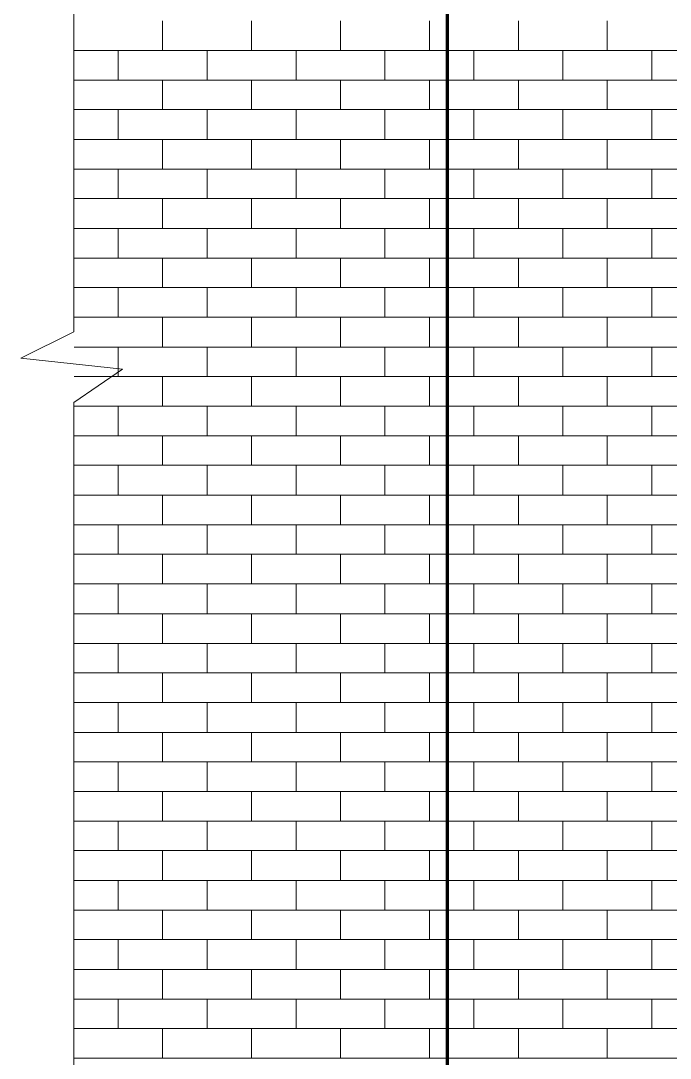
# Model space of a CAD drawing. Header units: inches. Extents: x 5 to 516, y -193 to 129.
# Drawn here: x 90.91 to 95.78, y -60.84 to -53.06 of the extents above; entities that cross this region are included whole.
import ezdxf

# ---------------------------------------------------------------- set-up
doc = ezdxf.new("R2010")
doc.units = ezdxf.units.IN
doc.header["$MEASUREMENT"] = 0
doc.layers.add('PDF4_Geometry', color=7, linetype='Continuous')

msp = doc.modelspace()

# ---------------------------------------------------------------- linework, layer by layer
at = {"layer": 'PDF4_Geometry', "lineweight": 70}
msp.add_lwpolyline([(94.1087567, -43.4929785), (94.1087567, -67.6729799)], dxfattribs=at)
at = {"layer": 'PDF4_Geometry', "lineweight": 15}
for points in [[(91.3087551, -44.8563141), (91.3087551, -55.3929818), (90.9120884, -55.5896481), (91.6754218, -55.6729815), (91.3087551, -55.9229815), (91.3087551, -66.6729832)], [(91.9754218, -53.2829844), (91.9754218, -53.0596511)], [(92.6420885, -53.2829844), (92.6420885, -53.0596511)], [(93.3087553, -53.2829844), (93.3087553, -53.0596511)], [(93.975422, -53.2829844), (93.975422, -53.0596511)], [(94.6420887, -53.2829844), (94.6420887, -53.0596511)], [(95.3087554, -53.2829844), (95.3087554, -53.0596511)], [(91.3120917, -53.2829844), (98.518759, -53.2829844)], [(91.6420885, -53.5063121), (91.6420885, -53.2829787)], [(92.3087552, -53.5063121), (92.3087552, -53.2829787)], [(92.9754219, -53.5063121), (92.9754219, -53.2829787)], [(93.6420886, -53.5063121), (93.6420886, -53.2829787)], [(94.3087553, -53.5063121), (94.3087553, -53.2829787)], [(94.9754221, -53.5063121), (94.9754221, -53.2829787)], [(95.6420888, -53.5063121), (95.6420888, -53.2829787)], [(91.3120917, -53.5063121), (98.518759, -53.5063121)], [(91.9754218, -53.7263167), (91.9754218, -53.5063167)], [(92.6420885, -53.7263167), (92.6420885, -53.5063167)], [(93.3087553, -53.7263167), (93.3087553, -53.5063167)], [(93.975422, -53.7263167), (93.975422, -53.5063167)], [(94.6420887, -53.7263167), (94.6420887, -53.5063167)], [(95.3087554, -53.7263167), (95.3087554, -53.5063167)], [(91.3120917, -53.7263167), (98.518759, -53.7263167)], [(91.6420885, -53.9496511), (91.6420885, -53.7263178)], [(92.3087552, -53.9496511), (92.3087552, -53.7263178)], [(92.9754219, -53.9496511), (92.9754219, -53.7263178)], [(93.6420886, -53.9496511), (93.6420886, -53.7263178)], [(94.3087553, -53.9496511), (94.3087553, -53.7263178)], [(94.9754221, -53.9496511), (94.9754221, -53.7263178)], [(95.6420888, -53.9496511), (95.6420888, -53.7263178)], [(91.3120917, -53.9496511), (98.518759, -53.9496511)], [(91.9754218, -54.1729788), (91.9754218, -53.9496454)], [(92.6420885, -54.1729788), (92.6420885, -53.9496454)], [(93.3087553, -54.1729788), (93.3087553, -53.9496454)], [(93.975422, -54.1729788), (93.975422, -53.9496454)], [(94.6420887, -54.1729788), (94.6420887, -53.9496454)], [(95.3087554, -54.1729788), (95.3087554, -53.9496454)], [(91.3120917, -54.1729788), (98.518759, -54.1729788)], [(91.6420885, -54.3929834), (91.6420885, -54.1729834)], [(92.3087552, -54.3929834), (92.3087552, -54.1729834)], [(92.9754219, -54.3929834), (92.9754219, -54.1729834)], [(93.6420886, -54.3929834), (93.6420886, -54.1729834)], [(94.3087553, -54.3929834), (94.3087553, -54.1729834)], [(94.9754221, -54.3929834), (94.9754221, -54.1729834)], [(95.6420888, -54.3929834), (95.6420888, -54.1729834)], [(91.3120917, -54.3929834), (98.518759, -54.3929834)], [(91.9754218, -54.6163179), (91.9754218, -54.3929845)], [(92.6420885, -54.6163179), (92.6420885, -54.3929845)], [(93.3087553, -54.6163179), (93.3087553, -54.3929845)], [(93.975422, -54.6163179), (93.975422, -54.3929845)], [(94.6420887, -54.6163179), (94.6420887, -54.3929845)], [(95.3087554, -54.6163179), (95.3087554, -54.3929845)], [(91.3120917, -54.6163179), (98.518759, -54.6163179)], [(91.6420885, -54.8396455), (91.6420885, -54.6163122)], [(92.3087552, -54.8396455), (92.3087552, -54.6163122)], [(92.9754219, -54.8396455), (92.9754219, -54.6163122)], [(93.6420886, -54.8396455), (93.6420886, -54.6163122)], [(94.3087553, -54.8396455), (94.3087553, -54.6163122)], [(94.9754221, -54.8396455), (94.9754221, -54.6163122)], [(95.6420888, -54.8396455), (95.6420888, -54.6163122)], [(91.3120917, -54.8396455), (98.518759, -54.8396455)], [(91.9754218, -55.0596501), (91.9754218, -54.8396501)], [(92.6420885, -55.0596501), (92.6420885, -54.8396501)], [(93.3087553, -55.0596501), (93.3087553, -54.8396501)], [(93.975422, -55.0596501), (93.975422, -54.8396501)], [(94.6420887, -55.0596501), (94.6420887, -54.8396501)], [(95.3087554, -55.0596501), (95.3087554, -54.8396501)], [(91.3120917, -55.0596501), (98.518759, -55.0596501)], [(91.6420885, -55.2829846), (91.6420885, -55.0596512)], [(92.3087552, -55.2829846), (92.3087552, -55.0596512)], [(92.9754219, -55.2829846), (92.9754219, -55.0596512)], [(93.6420886, -55.2829846), (93.6420886, -55.0596512)], [(94.3087553, -55.2829846), (94.3087553, -55.0596512)], [(94.9754221, -55.2829846), (94.9754221, -55.0596512)], [(95.6420888, -55.2829846), (95.6420888, -55.0596512)], [(91.3120917, -55.2829846), (98.518759, -55.2829846)], [(91.9754218, -55.5063122), (91.9754218, -55.2829789)], [(92.6420885, -55.5063122), (92.6420885, -55.2829789)], [(93.3087553, -55.5063122), (93.3087553, -55.2829789)], [(93.975422, -55.5063122), (93.975422, -55.2829789)], [(94.6420887, -55.5063122), (94.6420887, -55.2829789)], [(95.3087554, -55.5063122), (95.3087554, -55.2829789)], [(91.3120917, -55.5063122), (98.518759, -55.5063122)], [(91.6420885, -55.7263169), (91.6420885, -55.5063168)], [(92.3087552, -55.7263169), (92.3087552, -55.5063168)], [(92.9754219, -55.7263169), (92.9754219, -55.5063168)], [(93.6420886, -55.7263169), (93.6420886, -55.5063168)], [(94.3087553, -55.7263169), (94.3087553, -55.5063168)], [(94.9754221, -55.7263169), (94.9754221, -55.5063168)], [(95.6420888, -55.7263169), (95.6420888, -55.5063168)], [(91.3120917, -55.7263169), (98.518759, -55.7263169)], [(91.9754218, -55.9496513), (91.9754218, -55.726318)], [(92.6420885, -55.9496513), (92.6420885, -55.726318)], [(93.3087553, -55.9496513), (93.3087553, -55.726318)], [(93.975422, -55.9496513), (93.975422, -55.726318)], [(94.6420887, -55.9496513), (94.6420887, -55.726318)], [(95.3087554, -55.9496513), (95.3087554, -55.726318)], [(91.3120917, -55.9496513), (98.518759, -55.9496513)], [(91.6420885, -56.172979), (91.6420885, -55.9496456)], [(92.3087552, -56.172979), (92.3087552, -55.9496456)], [(92.9754219, -56.172979), (92.9754219, -55.9496456)], [(93.6420886, -56.172979), (93.6420886, -55.9496456)], [(94.3087553, -56.172979), (94.3087553, -55.9496456)], [(94.9754221, -56.172979), (94.9754221, -55.9496456)], [(95.6420888, -56.172979), (95.6420888, -55.9496456)], [(91.3120917, -56.172979), (98.518759, -56.172979)], [(91.9754218, -56.3929836), (91.9754218, -56.1729836)], [(92.6420885, -56.3929836), (92.6420885, -56.1729836)], [(93.3087553, -56.3929836), (93.3087553, -56.1729836)], [(93.975422, -56.3929836), (93.975422, -56.1729836)], [(94.6420887, -56.3929836), (94.6420887, -56.1729836)], [(95.3087554, -56.3929836), (95.3087554, -56.1729836)], [(91.3120917, -56.3929836), (98.518759, -56.3929836)], [(91.6420885, -56.616318), (91.6420885, -56.3929847)], [(92.3087552, -56.616318), (92.3087552, -56.3929847)], [(92.9754219, -56.616318), (92.9754219, -56.3929847)], [(93.6420886, -56.616318), (93.6420886, -56.3929847)], [(94.3087553, -56.616318), (94.3087553, -56.3929847)], [(94.9754221, -56.616318), (94.9754221, -56.3929847)], [(95.6420888, -56.616318), (95.6420888, -56.3929847)], [(91.3120917, -56.616318), (98.518759, -56.616318)], [(91.9754218, -56.8396457), (91.9754218, -56.6163123)], [(92.6420885, -56.8396457), (92.6420885, -56.6163123)], [(93.3087553, -56.8396457), (93.3087553, -56.6163123)], [(93.975422, -56.8396457), (93.975422, -56.6163123)], [(94.6420887, -56.8396457), (94.6420887, -56.6163123)], [(95.3087554, -56.8396457), (95.3087554, -56.6163123)], [(91.3120917, -56.8396457), (98.518759, -56.8396457)], [(91.6420885, -57.0596503), (91.6420885, -56.8396503)], [(92.3087552, -57.0596503), (92.3087552, -56.8396503)], [(92.9754219, -57.0596503), (92.9754219, -56.8396503)], [(93.6420886, -57.0596503), (93.6420886, -56.8396503)], [(94.3087553, -57.0596503), (94.3087553, -56.8396503)], [(94.9754221, -57.0596503), (94.9754221, -56.8396503)], [(95.6420888, -57.0596503), (95.6420888, -56.8396503)], [(91.3120917, -57.0596503), (98.518759, -57.0596503)], [(91.9754218, -57.2829847), (91.9754218, -57.0596514)], [(92.6420885, -57.2829847), (92.6420885, -57.0596514)], [(93.3087553, -57.2829847), (93.3087553, -57.0596514)], [(93.975422, -57.2829847), (93.975422, -57.0596514)], [(94.6420887, -57.2829847), (94.6420887, -57.0596514)], [(95.3087554, -57.2829847), (95.3087554, -57.0596514)], [(91.3120917, -57.2829847), (98.518759, -57.2829847)], [(91.6420885, -57.5063124), (91.6420885, -57.282979)], [(92.3087552, -57.5063124), (92.3087552, -57.282979)], [(92.9754219, -57.5063124), (92.9754219, -57.282979)], [(93.6420886, -57.5063124), (93.6420886, -57.282979)], [(94.3087553, -57.5063124), (94.3087553, -57.282979)], [(94.9754221, -57.5063124), (94.9754221, -57.282979)], [(95.6420888, -57.5063124), (95.6420888, -57.282979)], [(91.3120917, -57.5063124), (98.518759, -57.5063124)], [(91.9754218, -57.7296468), (91.9754218, -57.5063135)], [(92.6420885, -57.7296468), (92.6420885, -57.5063135)], [(93.3087553, -57.7296468), (93.3087553, -57.5063135)], [(93.975422, -57.7296468), (93.975422, -57.5063135)], [(94.6420887, -57.7296468), (94.6420887, -57.5063135)], [(95.3087554, -57.7296468), (95.3087554, -57.5063135)], [(91.3120917, -57.7296468), (98.518759, -57.7296468)], [(91.6420885, -57.9496515), (91.6420885, -57.7296514)], [(92.3087552, -57.9496515), (92.3087552, -57.7296514)], [(92.9754219, -57.9496515), (92.9754219, -57.7296514)], [(93.6420886, -57.9496515), (93.6420886, -57.7296514)], [(94.3087553, -57.9496515), (94.3087553, -57.7296514)], [(94.9754221, -57.9496515), (94.9754221, -57.7296514)], [(95.6420888, -57.9496515), (95.6420888, -57.7296514)], [(91.3120917, -57.9496515), (98.518759, -57.9496515)], [(91.9754218, -58.1729791), (91.9754218, -57.9496458)], [(92.6420885, -58.1729791), (92.6420885, -57.9496458)], [(93.3087553, -58.1729791), (93.3087553, -57.9496458)], [(93.975422, -58.1729791), (93.975422, -57.9496458)], [(94.6420887, -58.1729791), (94.6420887, -57.9496458)], [(95.3087554, -58.1729791), (95.3087554, -57.9496458)], [(91.3120917, -58.1729791), (98.518759, -58.1729791)], [(91.6420885, -58.3963136), (91.6420885, -58.1729802)], [(92.3087552, -58.3963136), (92.3087552, -58.1729802)], [(92.9754219, -58.3963136), (92.9754219, -58.1729802)], [(93.6420886, -58.3963136), (93.6420886, -58.1729802)], [(94.3087553, -58.3963136), (94.3087553, -58.1729802)], [(94.9754221, -58.3963136), (94.9754221, -58.1729802)], [(95.6420888, -58.3963136), (95.6420888, -58.1729802)], [(91.3120917, -58.3963136), (98.518759, -58.3963136)], [(91.9754218, -58.6163182), (91.9754218, -58.3963182)], [(92.6420885, -58.6163182), (92.6420885, -58.3963182)], [(93.3087553, -58.6163182), (93.3087553, -58.3963182)], [(93.975422, -58.6163182), (93.975422, -58.3963182)], [(94.6420887, -58.6163182), (94.6420887, -58.3963182)], [(95.3087554, -58.6163182), (95.3087554, -58.3963182)], [(91.3120917, -58.6163182), (98.518759, -58.6163182)], [(91.6420885, -58.8396458), (91.6420885, -58.6163125)], [(92.3087552, -58.8396458), (92.3087552, -58.6163125)], [(92.9754219, -58.8396458), (92.9754219, -58.6163125)], [(93.6420886, -58.8396458), (93.6420886, -58.6163125)], [(94.3087553, -58.8396458), (94.3087553, -58.6163125)], [(94.9754221, -58.8396458), (94.9754221, -58.6163125)], [(95.6420888, -58.8396458), (95.6420888, -58.6163125)], [(91.3120917, -58.8396458), (98.518759, -58.8396458)], [(91.9754218, -59.0629803), (91.9754218, -58.8396469)], [(92.6420885, -59.0629803), (92.6420885, -58.8396469)], [(93.3087553, -59.0629803), (93.3087553, -58.8396469)], [(93.975422, -59.0629803), (93.975422, -58.8396469)], [(94.6420887, -59.0629803), (94.6420887, -58.8396469)], [(95.3087554, -59.0629803), (95.3087554, -58.8396469)], [(91.3120917, -59.0629803), (98.518759, -59.0629803)], [(91.6420885, -59.2829849), (91.6420885, -59.0629849)], [(92.3087552, -59.2829849), (92.3087552, -59.0629849)], [(92.9754219, -59.2829849), (92.9754219, -59.0629849)], [(93.6420886, -59.2829849), (93.6420886, -59.0629849)], [(94.3087553, -59.2829849), (94.3087553, -59.0629849)], [(94.9754221, -59.2829849), (94.9754221, -59.0629849)], [(95.6420888, -59.2829849), (95.6420888, -59.0629849)], [(91.3120917, -59.2829849), (98.518759, -59.2829849)], [(91.9754218, -59.5063126), (91.9754218, -59.2829792)], [(92.6420885, -59.5063126), (92.6420885, -59.2829792)], [(93.3087553, -59.5063126), (93.3087553, -59.2829792)], [(93.975422, -59.5063126), (93.975422, -59.2829792)], [(94.6420887, -59.5063126), (94.6420887, -59.2829792)], [(95.3087554, -59.5063126), (95.3087554, -59.2829792)], [(91.3120917, -59.5063126), (98.518759, -59.5063126)], [(91.6420885, -59.729647), (91.6420885, -59.5063136)], [(92.3087552, -59.729647), (92.3087552, -59.5063136)], [(92.9754219, -59.729647), (92.9754219, -59.5063136)], [(93.6420886, -59.729647), (93.6420886, -59.5063136)], [(94.3087553, -59.729647), (94.3087553, -59.5063136)], [(94.9754221, -59.729647), (94.9754221, -59.5063136)], [(95.6420888, -59.729647), (95.6420888, -59.5063136)], [(91.3120917, -59.729647), (98.518759, -59.729647)], [(91.9754218, -59.9496516), (91.9754218, -59.7296516)], [(92.6420885, -59.9496516), (92.6420885, -59.7296516)], [(93.3087553, -59.9496516), (93.3087553, -59.7296516)], [(93.975422, -59.9496516), (93.975422, -59.7296516)], [(94.6420887, -59.9496516), (94.6420887, -59.7296516)], [(95.3087554, -59.9496516), (95.3087554, -59.7296516)], [(91.3120917, -59.9496516), (98.518759, -59.9496516)], [(91.6420885, -60.1729793), (91.6420885, -59.9496459)], [(92.3087552, -60.1729793), (92.3087552, -59.9496459)], [(92.9754219, -60.1729793), (92.9754219, -59.9496459)], [(93.6420886, -60.1729793), (93.6420886, -59.9496459)], [(94.3087553, -60.1729793), (94.3087553, -59.9496459)], [(94.9754221, -60.1729793), (94.9754221, -59.9496459)], [(95.6420888, -60.1729793), (95.6420888, -59.9496459)], [(91.3120917, -60.1729793), (97.4120923, -60.1729793)], [(91.9754218, -60.3963137), (91.9754218, -60.1729804)], [(92.6420885, -60.3963137), (92.6420885, -60.1729804)], [(93.3087553, -60.3963137), (93.3087553, -60.1729804)], [(93.975422, -60.3963137), (93.975422, -60.1729804)], [(94.6420887, -60.3963137), (94.6420887, -60.1729804)], [(95.3087554, -60.3963137), (95.3087554, -60.1729804)], [(91.3120917, -60.3963137), (97.4120923, -60.3963137)], [(91.6420885, -60.6163183), (91.6420885, -60.3963183)], [(92.3087552, -60.6163183), (92.3087552, -60.3963183)], [(92.9754219, -60.6163183), (92.9754219, -60.3963183)], [(93.6420886, -60.6163183), (93.6420886, -60.3963183)], [(94.3087553, -60.6163183), (94.3087553, -60.3963183)], [(94.9754221, -60.6163183), (94.9754221, -60.3963183)], [(95.6420888, -60.6163183), (95.6420888, -60.3963183)], [(91.3120917, -60.6163183), (97.4120923, -60.6163183)], [(91.9754218, -60.839646), (91.9754218, -60.6163126)], [(92.6420885, -60.839646), (92.6420885, -60.6163126)], [(93.3087553, -60.839646), (93.3087553, -60.6163126)], [(93.975422, -60.839646), (93.975422, -60.6163126)], [(94.6420887, -60.839646), (94.6420887, -60.6163126)], [(95.3087554, -60.839646), (95.3087554, -60.6163126)], [(91.3120917, -60.839646), (97.4120923, -60.839646)]]:
    msp.add_lwpolyline(points, dxfattribs=at)

doc.saveas('drawing.dxf')
